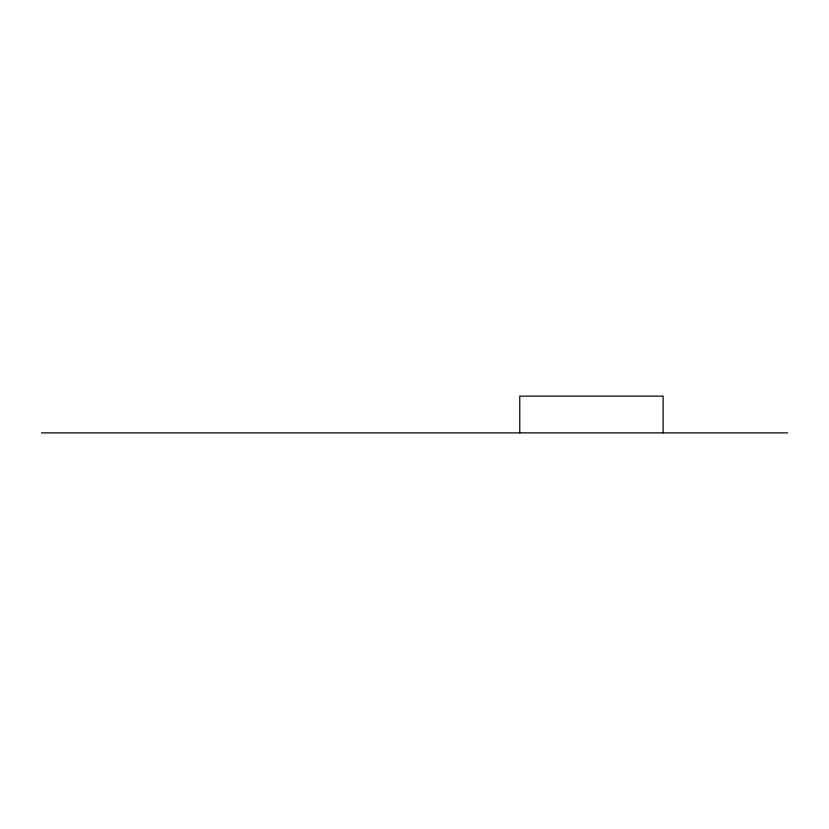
<?xml version="1.0" encoding="UTF-8"?>
<svg xmlns="http://www.w3.org/2000/svg" width="829" height="829" viewBox="0 0 829 829"><rect width="100%" height="100%" fill="white"/><g stroke="black" fill="none" stroke-linecap="round" stroke-linejoin="round"><path stroke-width="1.24" d="M41.45 432.873L787.55 432.873M663.107 432.873L663.107 396.127L519.762 396.127L519.762 432.873"/></g></svg>
